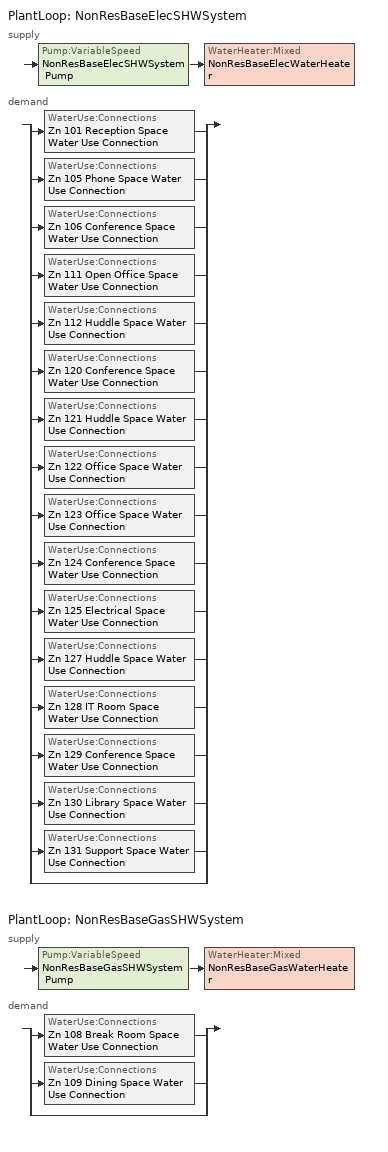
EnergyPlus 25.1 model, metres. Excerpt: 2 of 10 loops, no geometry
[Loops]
PlantLoop 'NonResBaseElecSHWSystem'
 supply: Pump:VariableSpeed 'NonResBaseElecSHWSystem Pump' > WaterHeater:Mixed 'NonResBaseElecWaterHeater'
 demand: split
  | WaterUse:Connections 'Zn 101 Reception Space Water Use Connection'
  | WaterUse:Connections 'Zn 105 Phone Space Water Use Connection'
  | WaterUse:Connections 'Zn 106 Conference Space Water Use Connection'
  | WaterUse:Connections 'Zn 111 Open Office Space Water Use Connection'
  | WaterUse:Connections 'Zn 112 Huddle Space Water Use Connection'
  | WaterUse:Connections 'Zn 120 Conference Space Water Use Connection'
  | WaterUse:Connections 'Zn 121 Huddle Space Water Use Connection'
  | WaterUse:Connections 'Zn 122 Office Space Water Use Connection'
  | WaterUse:Connections 'Zn 123 Office Space Water Use Connection'
  | WaterUse:Connections 'Zn 124 Conference Space Water Use Connection'
  | WaterUse:Connections 'Zn 125 Electrical Space Water Use Connection'
  | WaterUse:Connections 'Zn 127 Huddle Space Water Use Connection'
  | WaterUse:Connections 'Zn 128 IT Room Space Water Use Connection'
  | WaterUse:Connections 'Zn 129 Conference Space Water Use Connection'
  | WaterUse:Connections 'Zn 130 Library Space Water Use Connection'
  | WaterUse:Connections 'Zn 131 Support Space Water Use Connection'
  | bypass
PlantLoop 'NonResBaseGasSHWSystem'
 supply: Pump:VariableSpeed 'NonResBaseGasSHWSystem Pump' > WaterHeater:Mixed 'NonResBaseGasWaterHeater'
 demand: split
  | WaterUse:Connections 'Zn 108 Break Room Space Water Use Connection'
  | WaterUse:Connections 'Zn 109 Dining Space Water Use Connection'
  | bypass
[SetpointManager:Scheduled] Control Variable=Temperature
Name | Schedule | Setpoint Node or NodeList
{199e2ab0-8481-401e-8160-da9d242bd26d} | NonResBaseElecSHWSystem Supply Temp Schedule | NonResBaseElecSHWSystem Supply Mixer Outlet Node
{7a85d57a-3e11-4715-ad21-381b7f7ccd34} | NonResBaseGasSHWSystem Supply Temp Schedule | NonResBaseGasSHWSystem Supply Mixer Outlet Node
[PlantLoop] Fluid Type=Water; Maximum Loop Temperature {C}=100; Minimum Loop Temperature {C}=0; Maximum Loop Flow Rate {m3/s}=Autosize; Minimum Loop Flow Rate {m3/s}=0; Plant Loop Volume {m3}=Autocalculate; Load Distribution Scheme=Optimal; Plant Loop Demand Calculation Scheme=SingleSetpoint; Common Pipe Simulation=None
Name | Plant Equipment Operation Scheme
NonResBaseElecSHWSystem | NonResBaseElecSHWSystem Operation Schemes
NonResBaseGasSHWSystem | NonResBaseGasSHWSystem Operation Schemes
[Sizing:Plant] Loop Type=Heating; Design Loop Exit Temperature {C}=57.2222; Loop Design Temperature Difference {deltaC}=44.4444; Sizing Option=NonCoincident; Zone Timesteps in Averaging Window=1; Coincident Sizing Factor Mode=None
NonResBaseElecSHWSystem; NonResBaseGasSHWSystem
[Pump:VariableSpeed] Design Maximum Flow Rate {m3/s}=Autosize; Design Pump Head {Pa}=0; Design Power Consumption {W}=Autosize; Motor Efficiency=0.9; Fraction of Motor Inefficiencies to Fluid Stream=0; Coefficient 1 of the Part Load Performance Curve=0; Coefficient 2 of the Part Load Performance Curve=1; Coefficient 3 of the Part Load Performance Curve=0; Coefficient 4 of the Part Load Performance Curve=0; Design Minimum Flow Rate {m3/s}=0; Pump Control Type=Intermittent; Skin Loss Radiative Fraction=0.5; Design Power Sizing Method=PowerPerFlowPerPressure; Design Electric Power per Unit Flow Rate {W/(m3/s)}=348701.1; Design Shaft Power per Unit Flow Rate per Unit Head {W/((m3/s)-Pa)}=1.28205; Design Minimum Flow Rate Fraction=0
NonResBaseElecSHWSystem Pump; NonResBaseGasSHWSystem Pump
[WaterHeater:Mixed] Deadband Temperature Difference {deltaC}=2; Maximum Temperature Limit {C}=82.22; Heater Control Type=Cycle; Heater Ignition Minimum Flow Rate {m3/s}=0; Heater Ignition Delay {s}=0; Off Cycle Parasitic Fuel Consumption Rate {W}=0; Off Cycle Parasitic Fuel Type=NaturalGas; Off Cycle Parasitic Heat Fraction to Tank=0.8; On Cycle Parasitic Fuel Consumption Rate {W}=0; On Cycle Parasitic Fuel Type=NaturalGas; On Cycle Parasitic Heat Fraction to Tank=0; Ambient Temperature Indicator=Schedule; Off Cycle Loss Fraction to Zone=1; On Cycle Loss Fraction to Zone=1; Use Side Effectiveness=1; Source Side Effectiveness=1; Use Side Design Flow Rate {m3/s}=Autosize; Source Side Design Flow Rate {m3/s}=Autosize; Indirect Water Heating Recovery Time {hr}=1.5; Source Side Flow Control Mode=IndirectHeatPrimarySetpoint
Name | Tank Volume {m3} | Setpoint Temperature Schedule | Heater Maximum Capacity {W} | Heater Fuel Type | Heater Thermal Efficiency | Ambient Temperature Schedule | Off Cycle Loss Coefficient to Ambient Temperature {W/K} | On Cycle Loss Coefficient to Ambient Temperature {W/K}
NonResBaseElecWaterHeater | 0.0937919 | NonResBaseElecWaterHeater Setpoint Temp | 7221.74 | Electricity | 1 | NonResBaseElecWaterHeater Ambient Temperature | 0.71606 | 0.71606
NonResBaseGasWaterHeater | 0.0197703 | NonResBaseGasWaterHeater Setpoint Temp | 1902.82 | NaturalGas | 0.8 | NonResBaseGasWaterHeater Ambient Temperature | 4.96787 | 4.96787
[WaterHeater:Sizing] Design Mode=PeakDraw; Time Storage Can Meet Peak Draw {hr}=0.538503; Time for Tank Recovery {hr}=0; Nominal Tank Volume for Autosizing Plant Connections {m3}=1
NonResBaseElecWaterHeater; NonResBaseGasWaterHeater
[WaterUse:Connections] Drain Water Heat Exchanger Type=None; Drain Water Heat Exchanger Destination=Plant
Name | Water Use Equipment Name 1
Zn 101 Reception Space Water Use Connection | Zn 101 Reception Space Water Use Equipment
Zn 105 Phone Space Water Use Connection | Zn 105 Phone Space Water Use Equipment
Zn 106 Conference Space Water Use Connection | Zn 106 Conference Space Water Use Equipment
Zn 111 Open Office Space Water Use Connection | Zn 111 Open Office Space Water Use Equipment
Zn 112 Huddle Space Water Use Connection | Zn 112 Huddle Space Water Use Equipment
Zn 120 Conference Space Water Use Connection | Zn 120 Conference Space Water Use Equipment
Zn 121 Huddle Space Water Use Connection | Zn 121 Huddle Space Water Use Equipment
Zn 122 Office Space Water Use Connection | Zn 122 Office Space Water Use Equipment
Zn 123 Office Space Water Use Connection | Zn 123 Office Space Water Use Equipment
Zn 124 Conference Space Water Use Connection | Zn 124 Conference Space Water Use Equipment
Zn 125 Electrical Space Water Use Connection | Zn 125 Electrical Space Water Use Equipment
Zn 127 Huddle Space Water Use Connection | Zn 127 Huddle Space Water Use Equipment
Zn 128 IT Room Space Water Use Connection | Zn 128 IT Room Space Water Use Equipment
Zn 129 Conference Space Water Use Connection | Zn 129 Conference Space Water Use Equipment
Zn 130 Library Space Water Use Connection | Zn 130 Library Space Water Use Equipment
Zn 131 Support Space Water Use Connection | Zn 131 Support Space Water Use Equipment
Zn 108 Break Room Space Water Use Connection | Zn 108 Break Room Space Water Use Equipment
Zn 109 Dining Space Water Use Connection | Zn 109 Dining Space Water Use Equipment
[WaterUse:Equipment]
Name | Peak Flow Rate {m3/s} | Flow Rate Fraction Schedule | Target Temperature Schedule
Zn 101 Reception Space Water Use Equipment | 1.09661e-06 | OfficeServiceHotWater | Zn 101 Reception Space Target SHW Temp
Zn 105 Phone Space Water Use Equipment | 1.12736e-07 | OfficeServiceHotWater | Zn 105 Phone Space Target SHW Temp
Zn 106 Conference Space Water Use Equipment | 1.52594e-06 | OfficeServiceHotWater | Zn 106 Conference Space Target SHW Temp
Zn 111 Open Office Space Water Use Equipment | 5.40631e-06 | OfficeServiceHotWater | Zn 111 Open Office Space Target SHW Temp
Zn 112 Huddle Space Water Use Equipment | 4.59292e-07 | OfficeServiceHotWater | Zn 112 Huddle Space Target SHW Temp
Zn 120 Conference Space Water Use Equipment | 1.22035e-06 | OfficeServiceHotWater | Zn 120 Conference Space Target SHW Temp
Zn 121 Huddle Space Water Use Equipment | 3.10228e-07 | OfficeServiceHotWater | Zn 121 Huddle Space Target SHW Temp
Zn 122 Office Space Water Use Equipment | 1.87999e-07 | OfficeServiceHotWater | Zn 122 Office Space Target SHW Temp
Zn 123 Office Space Water Use Equipment | 1.69321e-07 | OfficeServiceHotWater | Zn 123 Office Space Target SHW Temp
Zn 124 Conference Space Water Use Equipment | 4.63145e-07 | OfficeServiceHotWater | Zn 124 Conference Space Target SHW Temp
Zn 125 Electrical Space Water Use Equipment | 6.06471e-08 | OfficeServiceHotWater | Zn 125 Electrical Space Target SHW Temp
Zn 127 Huddle Space Water Use Equipment | 3.08041e-07 | OfficeServiceHotWater | Zn 127 Huddle Space Target SHW Temp
Zn 128 IT Room Space Water Use Equipment | 1.24813e-07 | DataServiceHotWater | Zn 128 IT Room Space Target SHW Temp
Zn 129 Conference Space Water Use Equipment | 5.39691e-07 | OfficeServiceHotWater | Zn 129 Conference Space Target SHW Temp
Zn 130 Library Space Water Use Equipment | 1.7205e-06 | OfficeServiceHotWater | Zn 130 Library Space Target SHW Temp
Zn 131 Support Space Water Use Equipment | 2.56513e-06 | OfficeServiceHotWater | Zn 131 Support Space Target SHW Temp
Zn 108 Break Room Space Water Use Equipment | 1.86889e-06 | OfficeServiceHotWater | Zn 108 Break Room Space Target SHW Temp
Zn 109 Dining Space Water Use Equipment | 1.5608e-06 | OfficeServiceHotWater | Zn 109 Dining Space Target SHW Temp
[PlantEquipmentOperationSchemes] Control Scheme Object Type 1=PlantEquipmentOperation:HeatingLoad; Control Scheme Schedule Name 1=Always On Discrete
Name | Control Scheme Name 1
NonResBaseElecSHWSystem Operation Schemes | NonResBaseElecSHWSystem Heating Operation Scheme
NonResBaseGasSHWSystem Operation Schemes | NonResBaseGasSHWSystem Heating Operation Scheme
[PlantEquipmentOperation:HeatingLoad] Load Range Lower Limit 1 {W}=0; Load Range Upper Limit 1 {W}=1000000000
Name | Range Equipment List Name 1
NonResBaseElecSHWSystem Heating Operation Scheme | NonResBaseElecSHWSystem Heating Equipment List
NonResBaseGasSHWSystem Heating Operation Scheme | NonResBaseGasSHWSystem Heating Equipment List
[PlantEquipmentList]
NonResBaseElecSHWSystem Heating Equipment List: WaterHeater:Mixed, NonResBaseElecWaterHeater
NonResBaseGasSHWSystem Heating Equipment List: WaterHeater:Mixed, NonResBaseGasWaterHeater
[Schedule:Year]
DataServiceHotWater: DataServiceHotWaterWk, 1, 1, 12, 31
OfficeServiceHotWater: OfficeServiceHotWaterWk, 1, 1, 12, 31
NonResBaseElecSHWSystem Supply Temp Schedule: NonResBaseElecSHWSystem Supply Temp Schedule Week Rule - Jan1-Dec31, 1, 1, 12, 31
NonResBaseElecWaterHeater Ambient Temperature: NonResBaseElecWaterHeater Ambient Temperature Week Rule - Jan1-Dec31, 1, 1, 12, 31
NonResBaseElecWaterHeater Setpoint Temp: NonResBaseElecWaterHeater Setpoint Temp Week Rule - Jan1-Dec31, 1, 1, 12, 31
NonResBaseGasSHWSystem Supply Temp Schedule: NonResBaseGasSHWSystem Supply Temp Schedule Week Rule - Jan1-Dec31, 1, 1, 12, 31
NonResBaseGasWaterHeater Ambient Temperature: NonResBaseGasWaterHeater Ambient Temperature Week Rule - Jan1-Dec31, 1, 1, 12, 31
NonResBaseGasWaterHeater Setpoint Temp: NonResBaseGasWaterHeater Setpoint Temp Week Rule - Jan1-Dec31, 1, 1, 12, 31
Zn 101 Reception Space Target SHW Temp: Zn 101 Reception Space Target SHW Temp Week Rule - Jan1-Dec31, 1, 1, 12, 31
Zn 105 Phone Space Target SHW Temp: Zn 105 Phone Space Target SHW Temp Week Rule - Jan1-Dec31, 1, 1, 12, 31
Zn 106 Conference Space Target SHW Temp: Zn 106 Conference Space Target SHW Temp Week Rule - Jan1-Dec31, 1, 1, 12, 31
Zn 108 Break Room Space Target SHW Temp: Zn 108 Break Room Space Target SHW Temp Week Rule - Jan1-Dec31, 1, 1, 12, 31
Zn 109 Dining Space Target SHW Temp: Zn 109 Dining Space Target SHW Temp Week Rule - Jan1-Dec31, 1, 1, 12, 31
Zn 111 Open Office Space Target SHW Temp: Zn 111 Open Office Space Target SHW Temp Week Rule - Jan1-Dec31, 1, 1, 12, 31
Zn 112 Huddle Space Target SHW Temp: Zn 112 Huddle Space Target SHW Temp Week Rule - Jan1-Dec31, 1, 1, 12, 31
Zn 120 Conference Space Target SHW Temp: Zn 120 Conference Space Target SHW Temp Week Rule - Jan1-Dec31, 1, 1, 12, 31
Zn 121 Huddle Space Target SHW Temp: Zn 121 Huddle Space Target SHW Temp Week Rule - Jan1-Dec31, 1, 1, 12, 31
Zn 122 Office Space Target SHW Temp: Zn 122 Office Space Target SHW Temp Week Rule - Jan1-Dec31, 1, 1, 12, 31
Zn 123 Office Space Target SHW Temp: Zn 123 Office Space Target SHW Temp Week Rule - Jan1-Dec31, 1, 1, 12, 31
Zn 124 Conference Space Target SHW Temp: Zn 124 Conference Space Target SHW Temp Week Rule - Jan1-Dec31, 1, 1, 12, 31
Zn 125 Electrical Space Target SHW Temp: Zn 125 Electrical Space Target SHW Temp Week Rule - Jan1-Dec31, 1, 1, 12, 31
Zn 127 Huddle Space Target SHW Temp: Zn 127 Huddle Space Target SHW Temp Week Rule - Jan1-Dec31, 1, 1, 12, 31
Zn 128 IT Room Space Target SHW Temp: Zn 128 IT Room Space Target SHW Temp Week Rule - Jan1-Dec31, 1, 1, 12, 31
Zn 129 Conference Space Target SHW Temp: Zn 129 Conference Space Target SHW Temp Week Rule - Jan1-Dec31, 1, 1, 12, 31
Zn 130 Library Space Target SHW Temp: Zn 130 Library Space Target SHW Temp Week Rule - Jan1-Dec31, 1, 1, 12, 31
Zn 131 Support Space Target SHW Temp: Zn 131 Support Space Target SHW Temp Week Rule - Jan1-Dec31, 1, 1, 12, 31
[Schedule:Week:Daily]
DataServiceHotWaterWk: DataServiceHotWaterSun, DataServiceHotWaterWD, DataServiceHotWaterWD, DataServiceHotWaterWD, DataServiceHotWaterWD, DataServiceHotWaterWD, DataServiceHotWaterSat, DataServiceHotWaterSun, OnDay, OffDay, DataServiceHotWaterSun, DataServiceHotWaterSun
OfficeServiceHotWaterWk: OfficeServiceHotWaterSun, OfficeServiceHotWaterWD, OfficeServiceHotWaterWD, OfficeServiceHotWaterWD, OfficeServiceHotWaterWD, OfficeServiceHotWaterWD, OfficeServiceHotWaterSat, OfficeServiceHotWaterSun, OnDay, OffDay, OfficeServiceHotWaterSun, OfficeServiceHotWaterSun
NonResBaseElecSHWSystem Supply Temp Schedule Week Rule - Jan1-Dec31: NonResBaseElecSHWSystem Supply Temp Schedule Day Schedule, NonResBaseElecSHWSystem Supply Temp Schedule Day Schedule, NonResBaseElecSHWSystem Supply Temp Schedule Day Schedule, NonResBaseElecSHWSystem Supply Temp Schedule Day Schedule, NonResBaseElecSHWSystem Supply Temp Schedule Day Schedule, NonResBaseElecSHWSystem Supply Temp Schedule Day Schedule, NonResBaseElecSHWSystem Supply Temp Schedule Day Schedule, NonResBaseElecSHWSystem Supply Temp Schedule Day Schedule, NonResBaseElecSHWSystem Supply Temp Schedule Day Schedule, NonResBaseElecSHWSystem Supply Temp Schedule Day Schedule, NonResBaseElecSHWSystem Supply Temp Schedule Day Schedule, NonResBaseElecSHWSystem Supply Temp Schedule Day Schedule
NonResBaseElecWaterHeater Ambient Temperature Week Rule - Jan1-Dec31: NonResBaseElecWaterHeater Ambient Temperature Day Schedule, NonResBaseElecWaterHeater Ambient Temperature Day Schedule, NonResBaseElecWaterHeater Ambient Temperature Day Schedule, NonResBaseElecWaterHeater Ambient Temperature Day Schedule, NonResBaseElecWaterHeater Ambient Temperature Day Schedule, NonResBaseElecWaterHeater Ambient Temperature Day Schedule, NonResBaseElecWaterHeater Ambient Temperature Day Schedule, NonResBaseElecWaterHeater Ambient Temperature Day Schedule, NonResBaseElecWaterHeater Ambient Temperature Day Schedule, NonResBaseElecWaterHeater Ambient Temperature Day Schedule, NonResBaseElecWaterHeater Ambient Temperature Day Schedule, NonResBaseElecWaterHeater Ambient Temperature Day Schedule
NonResBaseElecWaterHeater Setpoint Temp Week Rule - Jan1-Dec31: NonResBaseElecWaterHeater Setpoint Temp Day Schedule, NonResBaseElecWaterHeater Setpoint Temp Day Schedule, NonResBaseElecWaterHeater Setpoint Temp Day Schedule, NonResBaseElecWaterHeater Setpoint Temp Day Schedule, NonResBaseElecWaterHeater Setpoint Temp Day Schedule, NonResBaseElecWaterHeater Setpoint Temp Day Schedule, NonResBaseElecWaterHeater Setpoint Temp Day Schedule, NonResBaseElecWaterHeater Setpoint Temp Day Schedule, NonResBaseElecWaterHeater Setpoint Temp Day Schedule, NonResBaseElecWaterHeater Setpoint Temp Day Schedule, NonResBaseElecWaterHeater Setpoint Temp Day Schedule, NonResBaseElecWaterHeater Setpoint Temp Day Schedule
NonResBaseGasSHWSystem Supply Temp Schedule Week Rule - Jan1-Dec31: NonResBaseGasSHWSystem Supply Temp Schedule Day Schedule, NonResBaseGasSHWSystem Supply Temp Schedule Day Schedule, NonResBaseGasSHWSystem Supply Temp Schedule Day Schedule, NonResBaseGasSHWSystem Supply Temp Schedule Day Schedule, NonResBaseGasSHWSystem Supply Temp Schedule Day Schedule, NonResBaseGasSHWSystem Supply Temp Schedule Day Schedule, NonResBaseGasSHWSystem Supply Temp Schedule Day Schedule, NonResBaseGasSHWSystem Supply Temp Schedule Day Schedule, NonResBaseGasSHWSystem Supply Temp Schedule Day Schedule, NonResBaseGasSHWSystem Supply Temp Schedule Day Schedule, NonResBaseGasSHWSystem Supply Temp Schedule Day Schedule, NonResBaseGasSHWSystem Supply Temp Schedule Day Schedule
NonResBaseGasWaterHeater Ambient Temperature Week Rule - Jan1-Dec31: NonResBaseGasWaterHeater Ambient Temperature Day Schedule, NonResBaseGasWaterHeater Ambient Temperature Day Schedule, NonResBaseGasWaterHeater Ambient Temperature Day Schedule, NonResBaseGasWaterHeater Ambient Temperature Day Schedule, NonResBaseGasWaterHeater Ambient Temperature Day Schedule, NonResBaseGasWaterHeater Ambient Temperature Day Schedule, NonResBaseGasWaterHeater Ambient Temperature Day Schedule, NonResBaseGasWaterHeater Ambient Temperature Day Schedule, NonResBaseGasWaterHeater Ambient Temperature Day Schedule, NonResBaseGasWaterHeater Ambient Temperature Day Schedule, NonResBaseGasWaterHeater Ambient Temperature Day Schedule, NonResBaseGasWaterHeater Ambient Temperature Day Schedule
NonResBaseGasWaterHeater Setpoint Temp Week Rule - Jan1-Dec31: NonResBaseGasWaterHeater Setpoint Temp Day Schedule, NonResBaseGasWaterHeater Setpoint Temp Day Schedule, NonResBaseGasWaterHeater Setpoint Temp Day Schedule, NonResBaseGasWaterHeater Setpoint Temp Day Schedule, NonResBaseGasWaterHeater Setpoint Temp Day Schedule, NonResBaseGasWaterHeater Setpoint Temp Day Schedule, NonResBaseGasWaterHeater Setpoint Temp Day Schedule, NonResBaseGasWaterHeater Setpoint Temp Day Schedule, NonResBaseGasWaterHeater Setpoint Temp Day Schedule, NonResBaseGasWaterHeater Setpoint Temp Day Schedule, NonResBaseGasWaterHeater Setpoint Temp Day Schedule, NonResBaseGasWaterHeater Setpoint Temp Day Schedule
Zn 101 Reception Space Target SHW Temp Week Rule - Jan1-Dec31: Zn 101 Reception Space Target SHW Temp Default Day, Zn 101 Reception Space Target SHW Temp Default Day, Zn 101 Reception Space Target SHW Temp Default Day, Zn 101 Reception Space Target SHW Temp Default Day, Zn 101 Reception Space Target SHW Temp Default Day, Zn 101 Reception Space Target SHW Temp Default Day, Zn 101 Reception Space Target SHW Temp Default Day, Zn 101 Reception Space Target SHW Temp Default Day, Zn 101 Reception Space Target SHW Temp Default Day, Zn 101 Reception Space Target SHW Temp Default Day, Zn 101 Reception Space Target SHW Temp Default Day, Zn 101 Reception Space Target SHW Temp Default Day
Zn 105 Phone Space Target SHW Temp Week Rule - Jan1-Dec31: Zn 105 Phone Space Target SHW Temp Default Day, Zn 105 Phone Space Target SHW Temp Default Day, Zn 105 Phone Space Target SHW Temp Default Day, Zn 105 Phone Space Target SHW Temp Default Day, Zn 105 Phone Space Target SHW Temp Default Day, Zn 105 Phone Space Target SHW Temp Default Day, Zn 105 Phone Space Target SHW Temp Default Day, Zn 105 Phone Space Target SHW Temp Default Day, Zn 105 Phone Space Target SHW Temp Default Day, Zn 105 Phone Space Target SHW Temp Default Day, Zn 105 Phone Space Target SHW Temp Default Day, Zn 105 Phone Space Target SHW Temp Default Day
Zn 106 Conference Space Target SHW Temp Week Rule - Jan1-Dec31: Zn 106 Conference Space Target SHW Temp Default Day, Zn 106 Conference Space Target SHW Temp Default Day, Zn 106 Conference Space Target SHW Temp Default Day, Zn 106 Conference Space Target SHW Temp Default Day, Zn 106 Conference Space Target SHW Temp Default Day, Zn 106 Conference Space Target SHW Temp Default Day, Zn 106 Conference Space Target SHW Temp Default Day, Zn 106 Conference Space Target SHW Temp Default Day, Zn 106 Conference Space Target SHW Temp Default Day, Zn 106 Conference Space Target SHW Temp Default Day, Zn 106 Conference Space Target SHW Temp Default Day, Zn 106 Conference Space Target SHW Temp Default Day
Zn 108 Break Room Space Target SHW Temp Week Rule - Jan1-Dec31: Zn 108 Break Room Space Target SHW Temp Default Day, Zn 108 Break Room Space Target SHW Temp Default Day, Zn 108 Break Room Space Target SHW Temp Default Day, Zn 108 Break Room Space Target SHW Temp Default Day, Zn 108 Break Room Space Target SHW Temp Default Day, Zn 108 Break Room Space Target SHW Temp Default Day, Zn 108 Break Room Space Target SHW Temp Default Day, Zn 108 Break Room Space Target SHW Temp Default Day, Zn 108 Break Room Space Target SHW Temp Default Day, Zn 108 Break Room Space Target SHW Temp Default Day, Zn 108 Break Room Space Target SHW Temp Default Day, Zn 108 Break Room Space Target SHW Temp Default Day
Zn 109 Dining Space Target SHW Temp Week Rule - Jan1-Dec31: Zn 109 Dining Space Target SHW Temp Default Day, Zn 109 Dining Space Target SHW Temp Default Day, Zn 109 Dining Space Target SHW Temp Default Day, Zn 109 Dining Space Target SHW Temp Default Day, Zn 109 Dining Space Target SHW Temp Default Day, Zn 109 Dining Space Target SHW Temp Default Day, Zn 109 Dining Space Target SHW Temp Default Day, Zn 109 Dining Space Target SHW Temp Default Day, Zn 109 Dining Space Target SHW Temp Default Day, Zn 109 Dining Space Target SHW Temp Default Day, Zn 109 Dining Space Target SHW Temp Default Day, Zn 109 Dining Space Target SHW Temp Default Day
Zn 111 Open Office Space Target SHW Temp Week Rule - Jan1-Dec31: Zn 111 Open Office Space Target SHW Temp Default Day, Zn 111 Open Office Space Target SHW Temp Default Day, Zn 111 Open Office Space Target SHW Temp Default Day, Zn 111 Open Office Space Target SHW Temp Default Day, Zn 111 Open Office Space Target SHW Temp Default Day, Zn 111 Open Office Space Target SHW Temp Default Day, Zn 111 Open Office Space Target SHW Temp Default Day, Zn 111 Open Office Space Target SHW Temp Default Day, Zn 111 Open Office Space Target SHW Temp Default Day, Zn 111 Open Office Space Target SHW Temp Default Day, Zn 111 Open Office Space Target SHW Temp Default Day, Zn 111 Open Office Space Target SHW Temp Default Day
Zn 112 Huddle Space Target SHW Temp Week Rule - Jan1-Dec31: Zn 112 Huddle Space Target SHW Temp Default Day, Zn 112 Huddle Space Target SHW Temp Default Day, Zn 112 Huddle Space Target SHW Temp Default Day, Zn 112 Huddle Space Target SHW Temp Default Day, Zn 112 Huddle Space Target SHW Temp Default Day, Zn 112 Huddle Space Target SHW Temp Default Day, Zn 112 Huddle Space Target SHW Temp Default Day, Zn 112 Huddle Space Target SHW Temp Default Day, Zn 112 Huddle Space Target SHW Temp Default Day, Zn 112 Huddle Space Target SHW Temp Default Day, Zn 112 Huddle Space Target SHW Temp Default Day, Zn 112 Huddle Space Target SHW Temp Default Day
Zn 120 Conference Space Target SHW Temp Week Rule - Jan1-Dec31: Zn 120 Conference Space Target SHW Temp Default Day, Zn 120 Conference Space Target SHW Temp Default Day, Zn 120 Conference Space Target SHW Temp Default Day, Zn 120 Conference Space Target SHW Temp Default Day, Zn 120 Conference Space Target SHW Temp Default Day, Zn 120 Conference Space Target SHW Temp Default Day, Zn 120 Conference Space Target SHW Temp Default Day, Zn 120 Conference Space Target SHW Temp Default Day, Zn 120 Conference Space Target SHW Temp Default Day, Zn 120 Conference Space Target SHW Temp Default Day, Zn 120 Conference Space Target SHW Temp Default Day, Zn 120 Conference Space Target SHW Temp Default Day
Zn 121 Huddle Space Target SHW Temp Week Rule - Jan1-Dec31: Zn 121 Huddle Space Target SHW Temp Default Day, Zn 121 Huddle Space Target SHW Temp Default Day, Zn 121 Huddle Space Target SHW Temp Default Day, Zn 121 Huddle Space Target SHW Temp Default Day, Zn 121 Huddle Space Target SHW Temp Default Day, Zn 121 Huddle Space Target SHW Temp Default Day, Zn 121 Huddle Space Target SHW Temp Default Day, Zn 121 Huddle Space Target SHW Temp Default Day, Zn 121 Huddle Space Target SHW Temp Default Day, Zn 121 Huddle Space Target SHW Temp Default Day, Zn 121 Huddle Space Target SHW Temp Default Day, Zn 121 Huddle Space Target SHW Temp Default Day
Zn 122 Office Space Target SHW Temp Week Rule - Jan1-Dec31: Zn 122 Office Space Target SHW Temp Default Day, Zn 122 Office Space Target SHW Temp Default Day, Zn 122 Office Space Target SHW Temp Default Day, Zn 122 Office Space Target SHW Temp Default Day, Zn 122 Office Space Target SHW Temp Default Day, Zn 122 Office Space Target SHW Temp Default Day, Zn 122 Office Space Target SHW Temp Default Day, Zn 122 Office Space Target SHW Temp Default Day, Zn 122 Office Space Target SHW Temp Default Day, Zn 122 Office Space Target SHW Temp Default Day, Zn 122 Office Space Target SHW Temp Default Day, Zn 122 Office Space Target SHW Temp Default Day
Zn 123 Office Space Target SHW Temp Week Rule - Jan1-Dec31: Zn 123 Office Space Target SHW Temp Default Day, Zn 123 Office Space Target SHW Temp Default Day, Zn 123 Office Space Target SHW Temp Default Day, Zn 123 Office Space Target SHW Temp Default Day, Zn 123 Office Space Target SHW Temp Default Day, Zn 123 Office Space Target SHW Temp Default Day, Zn 123 Office Space Target SHW Temp Default Day, Zn 123 Office Space Target SHW Temp Default Day, Zn 123 Office Space Target SHW Temp Default Day, Zn 123 Office Space Target SHW Temp Default Day, Zn 123 Office Space Target SHW Temp Default Day, Zn 123 Office Space Target SHW Temp Default Day
Zn 124 Conference Space Target SHW Temp Week Rule - Jan1-Dec31: Zn 124 Conference Space Target SHW Temp Default Day, Zn 124 Conference Space Target SHW Temp Default Day, Zn 124 Conference Space Target SHW Temp Default Day, Zn 124 Conference Space Target SHW Temp Default Day, Zn 124 Conference Space Target SHW Temp Default Day, Zn 124 Conference Space Target SHW Temp Default Day, Zn 124 Conference Space Target SHW Temp Default Day, Zn 124 Conference Space Target SHW Temp Default Day, Zn 124 Conference Space Target SHW Temp Default Day, Zn 124 Conference Space Target SHW Temp Default Day, Zn 124 Conference Space Target SHW Temp Default Day, Zn 124 Conference Space Target SHW Temp Default Day
Zn 125 Electrical Space Target SHW Temp Week Rule - Jan1-Dec31: Zn 125 Electrical Space Target SHW Temp Default Day, Zn 125 Electrical Space Target SHW Temp Default Day, Zn 125 Electrical Space Target SHW Temp Default Day, Zn 125 Electrical Space Target SHW Temp Default Day, Zn 125 Electrical Space Target SHW Temp Default Day, Zn 125 Electrical Space Target SHW Temp Default Day, Zn 125 Electrical Space Target SHW Temp Default Day, Zn 125 Electrical Space Target SHW Temp Default Day, Zn 125 Electrical Space Target SHW Temp Default Day, Zn 125 Electrical Space Target SHW Temp Default Day, Zn 125 Electrical Space Target SHW Temp Default Day, Zn 125 Electrical Space Target SHW Temp Default Day
Zn 127 Huddle Space Target SHW Temp Week Rule - Jan1-Dec31: Zn 127 Huddle Space Target SHW Temp Default Day, Zn 127 Huddle Space Target SHW Temp Default Day, Zn 127 Huddle Space Target SHW Temp Default Day, Zn 127 Huddle Space Target SHW Temp Default Day, Zn 127 Huddle Space Target SHW Temp Default Day, Zn 127 Huddle Space Target SHW Temp Default Day, Zn 127 Huddle Space Target SHW Temp Default Day, Zn 127 Huddle Space Target SHW Temp Default Day, Zn 127 Huddle Space Target SHW Temp Default Day, Zn 127 Huddle Space Target SHW Temp Default Day, Zn 127 Huddle Space Target SHW Temp Default Day, Zn 127 Huddle Space Target SHW Temp Default Day
Zn 128 IT Room Space Target SHW Temp Week Rule - Jan1-Dec31: Zn 128 IT Room Space Target SHW Temp Default Day, Zn 128 IT Room Space Target SHW Temp Default Day, Zn 128 IT Room Space Target SHW Temp Default Day, Zn 128 IT Room Space Target SHW Temp Default Day, Zn 128 IT Room Space Target SHW Temp Default Day, Zn 128 IT Room Space Target SHW Temp Default Day, Zn 128 IT Room Space Target SHW Temp Default Day, Zn 128 IT Room Space Target SHW Temp Default Day, Zn 128 IT Room Space Target SHW Temp Default Day, Zn 128 IT Room Space Target SHW Temp Default Day, Zn 128 IT Room Space Target SHW Temp Default Day, Zn 128 IT Room Space Target SHW Temp Default Day
Zn 129 Conference Space Target SHW Temp Week Rule - Jan1-Dec31: Zn 129 Conference Space Target SHW Temp Default Day, Zn 129 Conference Space Target SHW Temp Default Day, Zn 129 Conference Space Target SHW Temp Default Day, Zn 129 Conference Space Target SHW Temp Default Day, Zn 129 Conference Space Target SHW Temp Default Day, Zn 129 Conference Space Target SHW Temp Default Day, Zn 129 Conference Space Target SHW Temp Default Day, Zn 129 Conference Space Target SHW Temp Default Day, Zn 129 Conference Space Target SHW Temp Default Day, Zn 129 Conference Space Target SHW Temp Default Day, Zn 129 Conference Space Target SHW Temp Default Day, Zn 129 Conference Space Target SHW Temp Default Day
Zn 130 Library Space Target SHW Temp Week Rule - Jan1-Dec31: Zn 130 Library Space Target SHW Temp Default Day, Zn 130 Library Space Target SHW Temp Default Day, Zn 130 Library Space Target SHW Temp Default Day, Zn 130 Library Space Target SHW Temp Default Day, Zn 130 Library Space Target SHW Temp Default Day, Zn 130 Library Space Target SHW Temp Default Day, Zn 130 Library Space Target SHW Temp Default Day, Zn 130 Library Space Target SHW Temp Default Day, Zn 130 Library Space Target SHW Temp Default Day, Zn 130 Library Space Target SHW Temp Default Day, Zn 130 Library Space Target SHW Temp Default Day, Zn 130 Library Space Target SHW Temp Default Day
Zn 131 Support Space Target SHW Temp Week Rule - Jan1-Dec31: Zn 131 Support Space Target SHW Temp Default Day, Zn 131 Support Space Target SHW Temp Default Day, Zn 131 Support Space Target SHW Temp Default Day, Zn 131 Support Space Target SHW Temp Default Day, Zn 131 Support Space Target SHW Temp Default Day, Zn 131 Support Space Target SHW Temp Default Day, Zn 131 Support Space Target SHW Temp Default Day, Zn 131 Support Space Target SHW Temp Default Day, Zn 131 Support Space Target SHW Temp Default Day, Zn 131 Support Space Target SHW Temp Default Day, Zn 131 Support Space Target SHW Temp Default Day, Zn 131 Support Space Target SHW Temp Default Day
[Schedule:Day:Interval]
OnDay: No, 01:00, 1, 02:00, 1, 03:00, 1, 04:00, 1, 05:00, 1, 06:00, 1, 07:00, 1, 08:00, 1, 09:00, 1, 10:00, 1, 11:00, 1, 12:00, 1, 13:00, 1, 14:00, 1, 15:00, 1, 16:00, 1, 17:00, 1, 18:00, 1, 19:00, 1, 20:00, 1, 21:00, 1, 22:00, 1, 23:00, 1, 24:00, 1
OffDay; DataServiceHotWaterSat; DataServiceHotWaterSun: No, 01:00, 0, 02:00, 0, 03:00, 0, 04:00, 0, 05:00, 0, 06:00, 0, 07:00, 0, 08:00, 0, 09:00, 0, 10:00, 0, 11:00, 0, 12:00, 0, 13:00, 0, 14:00, 0, 15:00, 0, 16:00, 0, 17:00, 0, 18:00, 0, 19:00, 0, 20:00, 0, 21:00, 0, 22:00, 0, 23:00, 0, 24:00, 0
DataServiceHotWaterWD: No, 01:00, 0, 02:00, 0, 03:00, 0, 04:00, 0, 05:00, 0.1, 06:00, 0.1, 07:00, 0.5, 08:00, 0.5, 09:00, 0.5, 10:00, 0.5, 11:00, 0.7, 12:00, 0.9, 13:00, 0.9, 14:00, 0.5, 15:00, 0.5, 16:00, 0.7, 17:00, 0.5, 18:00, 0.5, 19:00, 0.5, 20:00, 0.1, 21:00, 0.1, 22:00, 0.1, 23:00, 0.1, 24:00, 0
NonResBaseElecSHWSystem Supply Temp Schedule Day Schedule; NonResBaseElecWaterHeater Setpoint Temp Day Schedule; NonResBaseGasSHWSystem Supply Temp Schedule Day Schedule; NonResBaseGasWaterHeater Setpoint Temp Day Schedule; Zn 101 Reception Space Target SHW Temp Default Day; Zn 105 Phone Space Target SHW Temp Default Day; Zn 106 Conference Space Target SHW Temp Default Day; Zn 108 Break Room Space Target SHW Temp Default Day; Zn 109 Dining Space Target SHW Temp Default Day; Zn 111 Open Office Space Target SHW Temp Default Day; Zn 112 Huddle Space Target SHW Temp Default Day; Zn 120 Conference Space Target SHW Temp Default Day; Zn 121 Huddle Space Target SHW Temp Default Day; Zn 122 Office Space Target SHW Temp Default Day; Zn 123 Office Space Target SHW Temp Default Day; Zn 124 Conference Space Target SHW Temp Default Day; Zn 125 Electrical Space Target SHW Temp Default Day; Zn 127 Huddle Space Target SHW Temp Default Day; Zn 128 IT Room Space Target SHW Temp Default Day; Zn 129 Conference Space Target SHW Temp Default Day; Zn 130 Library Space Target SHW Temp Default Day; Zn 131 Support Space Target SHW Temp Default Day: No, 24:00, 57.2222
NonResBaseElecWaterHeater Ambient Temperature Day Schedule; NonResBaseGasWaterHeater Ambient Temperature Day Schedule: No, 24:00, 20
OfficeServiceHotWaterSat: No, 01:00, 0.05, 02:00, 0.05, 03:00, 0.05, 04:00, 0.05, 05:00, 0.05, 06:00, 0.08, 07:00, 0.07, 08:00, 0.11, 09:00, 0.15, 10:00, 0.21, 11:00, 0.19, 12:00, 0.23, 13:00, 0.2, 14:00, 0.19, 15:00, 0.15, 16:00, 0.12, 17:00, 0.14, 18:00, 0.07, 19:00, 0.07, 20:00, 0.07, 21:00, 0.07, 22:00, 0.09, 23:00, 0.05, 24:00, 0.05
OfficeServiceHotWaterSun: No, 01:00, 0.04, 02:00, 0.04, 03:00, 0.04, 04:00, 0.04, 05:00, 0.04, 06:00, 0.07, 07:00, 0.04, 08:00, 0.04, 09:00, 0.04, 10:00, 0.04, 11:00, 0.04, 12:00, 0.06, 13:00, 0.06, 14:00, 0.09, 15:00, 0.06, 16:00, 0.04, 17:00, 0.04, 18:00, 0.04, 19:00, 0.04, 20:00, 0.04, 21:00, 0.04, 22:00, 0.07, 23:00, 0.04, 24:00, 0.04
OfficeServiceHotWaterWD: No, 01:00, 0.05, 02:00, 0.05, 03:00, 0.05, 04:00, 0.05, 05:00, 0.05, 06:00, 0.08, 07:00, 0.07, 08:00, 0.19, 09:00, 0.35, 10:00, 0.38, 11:00, 0.39, 12:00, 0.47, 13:00, 0.57, 14:00, 0.54, 15:00, 0.34, 16:00, 0.33, 17:00, 0.44, 18:00, 0.26, 19:00, 0.21, 20:00, 0.15, 21:00, 0.17, 22:00, 0.08, 23:00, 0.05, 24:00, 0.05
[Schedule:Constant]
Always On Discrete: Hourly Value=1
